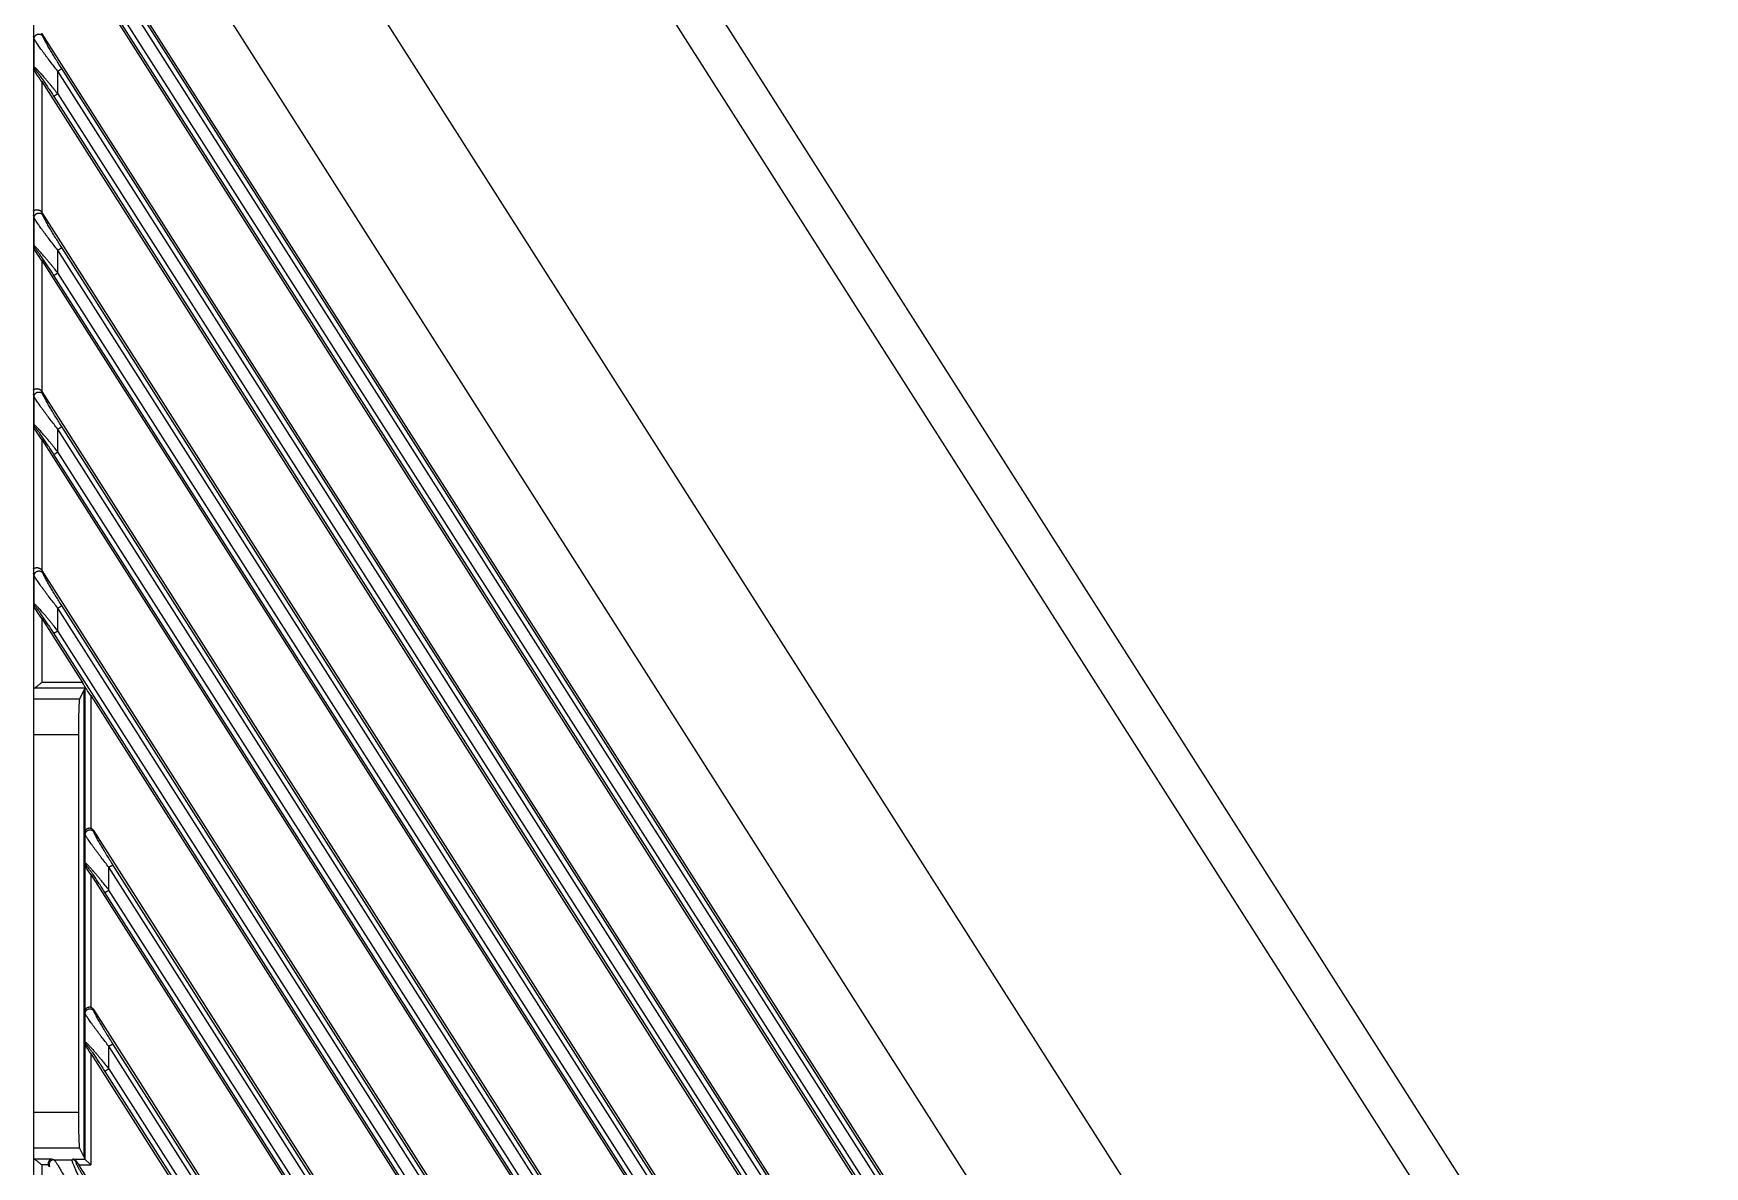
# Model space of a CAD drawing. Header units: millimetres. Extents: x 562 to 17351, y 2396 to 6995.
# Drawn here: x 2466.5 to 2607.3, y 3695.2 to 3790.7 of the extents above; entities that cross this region are included whole.
import ezdxf

# ---------------------------------------------------------------- set-up
doc = ezdxf.new("R2010")
doc.units = ezdxf.units.MM

msp = doc.modelspace()

# ---------------------------------------------------------------- linework, layer by layer
at = {"color": 7, "linetype": 'Continuous'}
for p, q in [((2466.52, 3845.454), (2466.52, 3508.454)), ((2509.806, 3815.04), (2588.156, 3692.057)), ((2468.914, 3814.088), (2660.863, 3512.788)), ((2633.287, 3614.701), (2507.583, 3812.016)), ((2485.091, 3809.168), (2673.232, 3513.846)), ((2653.811, 3512.914), (2467.254, 3805.75)), ((2652.225, 3514.315), (2468.571, 3802.594)), ((2652.561, 3514.529), (2468.907, 3802.808)), ((2467.22, 3801.709), (2651.283, 3512.788)), ((2468.235, 3800.463), (2650.668, 3514.101)), ((2468.571, 3800.677), (2651.004, 3514.315)), ((2466.579, 3790.258), (2466.52, 3790.46)), ((2466.579, 3787.866), (2466.579, 3790.258)), ((2467.313, 3790.472), (2467.254, 3790.674)), ((2644.207, 3512.914), (2467.254, 3790.674)), ((2466.52, 3787.849), (2466.579, 3787.866)), ((2466.532, 3787.62), (2466.641, 3787.652)), ((2468.571, 3787.518), (2468.907, 3787.732)), ((2468.571, 3785.602), (2468.571, 3787.518)), ((2642.621, 3514.315), (2468.571, 3787.518)), ((2642.957, 3514.529), (2468.907, 3787.732)), ((2467.22, 3786.634), (2467.22, 3775.646)), ((2467.22, 3786.634), (2641.679, 3512.788)), ((2468.571, 3785.602), (2468.235, 3785.388)), ((2468.571, 3785.602), (2641.4, 3514.315)), ((2468.235, 3785.388), (2641.064, 3514.101)), ((2466.579, 3775.182), (2466.52, 3775.385)), ((2466.579, 3772.791), (2466.579, 3775.182)), ((2467.313, 3775.397), (2467.254, 3775.599)), ((2637.317, 3508.654), (2467.254, 3775.599)), ((2466.579, 3772.791), (2466.52, 3772.774)), ((2466.532, 3772.545), (2466.641, 3772.577)), ((2467.22, 3771.559), (2467.22, 3760.571)), ((2467.22, 3771.559), (2634.708, 3508.654)), ((2468.571, 3772.443), (2468.907, 3772.657)), ((2468.571, 3770.527), (2468.571, 3772.443)), ((2635.762, 3510.005), (2468.571, 3772.443)), ((2636.098, 3510.219), (2468.907, 3772.657)), ((2468.235, 3770.313), (2468.571, 3770.527)), ((2634.205, 3509.791), (2468.235, 3770.313)), ((2634.541, 3510.005), (2468.571, 3770.527)), ((2466.579, 3760.107), (2466.52, 3760.31)), ((2467.313, 3760.321), (2467.254, 3760.524)), ((2627.713, 3508.654), (2467.254, 3760.524)), ((2466.579, 3757.715), (2466.579, 3760.107)), ((2466.579, 3757.715), (2466.52, 3757.698)), ((2466.532, 3757.47), (2466.641, 3757.501)), ((2468.571, 3757.367), (2468.907, 3757.581)), ((2468.571, 3755.451), (2468.571, 3757.367)), ((2626.158, 3510.005), (2468.571, 3757.367)), ((2626.494, 3510.219), (2468.907, 3757.581)), ((2467.22, 3756.483), (2467.22, 3745.495)), ((2467.22, 3756.483), (2625.104, 3508.654)), ((2468.235, 3755.237), (2468.571, 3755.451)), ((2624.601, 3509.791), (2468.235, 3755.237)), ((2624.937, 3510.005), (2468.571, 3755.451)), ((2466.579, 3745.032), (2466.52, 3745.234)), ((2466.579, 3742.64), (2466.579, 3745.032)), ((2467.313, 3745.246), (2467.254, 3745.448)), ((2618.109, 3508.654), (2467.254, 3745.448)), ((2466.579, 3742.64), (2466.52, 3742.623)), ((2466.532, 3742.394), (2466.641, 3742.426)), ((2468.571, 3742.292), (2468.907, 3742.506)), ((2468.571, 3740.376), (2468.571, 3742.292)), ((2616.554, 3510.005), (2468.571, 3742.292)), ((2616.89, 3510.219), (2468.907, 3742.506)), ((2467.22, 3741.408), (2467.22, 3736.029)), ((2467.22, 3741.408), (2470.646, 3736.029)), ((2468.235, 3740.162), (2468.571, 3740.376)), ((2614.997, 3509.791), (2468.235, 3740.162)), ((2615.333, 3510.005), (2468.571, 3740.376)), ((2470.854, 3735.53), (2466.557, 3735.53)), ((2470.646, 3736.029), (2467.22, 3736.029)), ((2470.854, 3735.529), (2470.391, 3734.603)), ((2470.767, 3735.355), (2470.767, 3696.052)), ((2470.904, 3735.579), (2470.854, 3735.53)), ((2470.854, 3735.529), (2470.854, 3723.428)), ((2471.354, 3734.918), (2471.354, 3723.725)), ((2471.354, 3734.918), (2615.5, 3508.654)), ((2470.391, 3734.603), (2466.52, 3734.603)), ((2470.317, 3731.607), (2466.52, 3731.607)), ((2470.317, 3731.607), (2470.317, 3699.801)), ((2471.617, 3723.43), (2471.602, 3723.548)), ((2608.505, 3508.654), (2471.602, 3723.548)), ((2470.881, 3723.216), (2470.854, 3723.428)), ((2470.881, 3720.793), (2470.881, 3723.216)), ((2470.854, 3720.666), (2470.881, 3720.793)), ((2470.854, 3720.666), (2470.854, 3708.353)), ((2470.945, 3720.579), (2470.923, 3720.479)), ((2471.354, 3719.843), (2471.354, 3708.649)), ((2471.354, 3719.843), (2603.262, 3512.788)), ((2472.88, 3720.452), (2473.217, 3720.666)), ((2472.88, 3718.536), (2472.88, 3720.452)), ((2606.95, 3510.005), (2472.88, 3720.452)), ((2607.286, 3510.219), (2473.217, 3720.666)), ((2472.544, 3718.322), (2472.88, 3718.536)), ((2605.393, 3509.791), (2472.544, 3718.322)), ((2605.729, 3510.005), (2472.88, 3718.536)), ((2470.881, 3708.141), (2470.854, 3708.353)), ((2470.881, 3705.717), (2470.881, 3708.141)), ((2471.617, 3708.355), (2471.602, 3708.473)), ((2596.186, 3512.914), (2471.602, 3708.473)), ((2470.854, 3705.591), (2470.881, 3705.717)), ((2470.854, 3705.591), (2470.854, 3695.879)), ((2470.945, 3705.503), (2470.923, 3705.403)), ((2472.88, 3705.377), (2473.217, 3705.591)), ((2472.88, 3703.461), (2472.88, 3705.377)), ((2594.6, 3514.315), (2472.88, 3705.377)), ((2594.936, 3514.529), (2473.217, 3705.591)), ((2471.354, 3704.768), (2471.354, 3695.379)), ((2471.354, 3704.768), (2593.658, 3512.788)), ((2472.88, 3703.461), (2472.544, 3703.246)), ((2472.544, 3703.246), (2593.044, 3514.101)), ((2472.88, 3703.461), (2593.38, 3514.315)), ((2470.317, 3699.801), (2466.52, 3699.801)), ((2470.391, 3696.805), (2466.52, 3696.805)), ((2470.391, 3696.805), (2470.854, 3695.879)), ((2468.092, 3695.878), (2466.557, 3695.878)), ((2467.22, 3695.379), (2467.22, 3685.194)), ((2467.764, 3695.379), (2467.22, 3695.379)), ((2468.092, 3695.878), (2468.24, 3695.822)), ((2468.24, 3695.822), (2469.775, 3695.822)), ((2469.775, 3695.822), (2469.851, 3695.878)), ((2469.851, 3695.878), (2470.854, 3695.878)), ((2470.162, 3695.674), (2470.111, 3695.636)), ((2586.582, 3512.914), (2470.34, 3695.379)), ((2470.34, 3695.379), (2471.354, 3695.379)), ((2470.854, 3695.878), (2471.354, 3695.379))]:
    msp.add_line(p, q, dxfattribs=at)
for centre, radius, start, end in [((2466.98, 3787.867), 0.402, 180.12821, 212.37179), ((2466.98, 3772.792), 0.402, 180.1282, 212.3718), ((2466.98, 3757.716), 0.402, 180.1282, 212.3718), ((2466.98, 3742.641), 0.402, 180.1282, 212.3718), ((2471.277, 3720.794), 0.396, 180.20796, 212.97411), ((2471.277, 3705.719), 0.396, 180.20797, 212.9741), ((2469.773, 3695.421), 0.401, 32.50107, 89.7384)]:
    msp.add_arc(centre, radius, start, end, dxfattribs=at)
for centre, major_axis, ratio, start_param, end_param in [((2466.921, 3790.45), (-0.117, 0.402), 0.9544391, -1.2744046, -1.1344426), ((2467.22, 3786.52), (-0.698, 1.104), 0.0467525, -1.496981, -0.1180012), ((2466.921, 3775.374), (-0.117, 0.402), 0.9544391, -1.2744046, -1.1344426), ((2467.22, 3771.445), (-0.698, 1.104), 0.0467525, -1.496981, -0.1180012), ((2466.921, 3760.299), (-0.117, 0.402), 0.9544391, -1.2744046, -1.1344426), ((2467.22, 3756.369), (-0.698, 1.104), 0.0467525, -1.496981, -0.1180012), ((2466.921, 3745.224), (-0.117, 0.402), 0.9544391, -1.2744046, -1.1344426), ((2467.22, 3741.294), (-0.698, 1.104), 0.0467525, -1.496981, -0.1180012), ((2467.22, 3735.518), (0.7, 0), 0.0524078, 2.8125923, 3.1415927), ((2470.594, 3736.029), (-0.321, 0.499), 0.0736236, -2.7378099, -1.6180256), ((2471.354, 3735.528), (0.5, 0), 0.0524078, 3.0892328, 3.1154127), ((2471.354, 3734.837), (-0.499, 0.789), 0.0467525, -1.496981, -0.3771967), ((2470.395, 3731.607), (0, 3), 0.0261859, 0.0523599, 1.5707963), ((2471.267, 3723.327), (-0.052, 0.405), 0.97951, -1.1232449, -0.3493725), ((2471.354, 3719.762), (-0.499, 0.789), 0.0467525, -1.496981, -0.4603206), ((2471.267, 3708.251), (-0.052, 0.405), 0.97951, -1.1232449, -0.3493725), ((2471.354, 3704.686), (-0.499, 0.789), 0.0467525, -1.496981, -0.4603206), ((2470.395, 3699.801), (0, 3), 0.0261859, -4.712389, -3.1939525), ((2467.22, 3695.89), (0.7, 0), 0.0524078, 3.1415927, 3.470593), ((2468.16, 3695.453), (0.378, -0.144), 0.9893966, -2.5873121, -2.2144031), ((2470.391, 3695.379), (-0.321, 0.499), 0.0736236, 0.8927421, 1.5235671), ((2471.354, 3695.88), (0.5, 0), 0.0524078, -3.1154127, -3.0892328)]:
    msp.add_ellipse(centre, major_axis=major_axis, ratio=ratio, start_param=start_param, end_param=end_param, dxfattribs=at)
for points, knots in [([(2466.579, 3790.258), (2466.579, 3790.278), (2466.584, 3790.319), (2466.6, 3790.379), (2466.626, 3790.435), (2466.661, 3790.487), (2466.705, 3790.533), (2466.754, 3790.572), (2466.81, 3790.603), (2466.87, 3790.626), (2466.932, 3790.639), (2466.996, 3790.643), (2467.059, 3790.636), (2467.12, 3790.621), (2467.177, 3790.596), (2467.23, 3790.562), (2467.276, 3790.521), (2467.302, 3790.489), (2467.313, 3790.472)], [0, 0, 0, 0, 0.0611135, 0.1226137, 0.1845343, 0.2469212, 0.3097433, 0.3729363, 0.4363978, 0.5, 0.5636022, 0.6270637, 0.6902567, 0.7530788, 0.8154657, 0.8773863, 0.9388865, 1, 1, 1, 1]), ([(2468.571, 3787.518), (2468.465, 3787.652), (2468.254, 3787.918), (2467.944, 3788.317), (2467.692, 3788.648), (2467.497, 3788.908), (2467.356, 3789.097), (2467.22, 3789.282), (2467.091, 3789.461), (2466.971, 3789.631), (2466.86, 3789.791), (2466.776, 3789.917), (2466.716, 3790.01), (2466.678, 3790.072), (2466.644, 3790.128), (2466.616, 3790.178), (2466.597, 3790.215), (2466.585, 3790.241), (2466.581, 3790.252), (2466.579, 3790.258)], [0, 0, 0, 0, 0.1510371, 0.300586, 0.4470164, 0.5184388, 0.588237, 0.6559924, 0.7211778, 0.7831006, 0.8408478, 0.893205, 0.9168788, 0.9385734, 0.9580179, 0.9749282, 0.9890128, 0.9949094, 1, 1, 1, 1]), ([(2468.907, 3787.732), (2468.825, 3787.862), (2468.661, 3788.12), (2468.42, 3788.507), (2468.224, 3788.828), (2468.071, 3789.082), (2467.96, 3789.269), (2467.852, 3789.453), (2467.748, 3789.632), (2467.65, 3789.805), (2467.558, 3789.97), (2467.487, 3790.101), (2467.436, 3790.199), (2467.402, 3790.267), (2467.372, 3790.328), (2467.347, 3790.383), (2467.33, 3790.424), (2467.319, 3790.453), (2467.315, 3790.466), (2467.313, 3790.472)], [0, 0, 0, 0, 0.1450714, 0.2891493, 0.4311314, 0.5009079, 0.569567, 0.6368032, 0.7022111, 0.7652303, 0.8250742, 0.8805964, 0.9062333, 0.9300936, 0.9518322, 0.9710444, 0.9872639, 0.9940987, 1, 1, 1, 1]), ([(2466.52, 3787.619), (2466.52, 3787.62), (2466.52, 3787.621), (2466.52, 3787.623), (2466.521, 3787.624), (2466.523, 3787.625), (2466.525, 3787.625), (2466.527, 3787.624), (2466.53, 3787.622), (2466.531, 3787.621), (2466.532, 3787.62)], [0, 0, 0, 0, 0.134296, 0.2398382, 0.325336, 0.4080876, 0.5082504, 0.6377943, 0.8012696, 1, 1, 1, 1]), ([(2466.579, 3787.866), (2466.581, 3787.867), (2466.585, 3787.866), (2466.593, 3787.864), (2466.603, 3787.859), (2466.615, 3787.852), (2466.628, 3787.843), (2466.649, 3787.828), (2466.679, 3787.803), (2466.718, 3787.767), (2466.763, 3787.724), (2466.812, 3787.675), (2466.865, 3787.62), (2466.922, 3787.56), (2467.003, 3787.473), (2467.11, 3787.354), (2467.243, 3787.204), (2467.382, 3787.044), (2467.525, 3786.877), (2467.671, 3786.704), (2467.82, 3786.527), (2467.969, 3786.346), (2468.119, 3786.163), (2468.321, 3785.915), (2468.471, 3785.728), (2468.571, 3785.602)], [0, 0, 0, 0, 0.0020355, 0.0047651, 0.008306, 0.0127011, 0.0179562, 0.0240633, 0.0387455, 0.0565196, 0.0771057, 0.1002084, 0.1255385, 0.1528246, 0.1818224, 0.2441016, 0.3109327, 0.381227, 0.4541671, 0.5291242, 0.6056186, 0.6832713, 0.7617698, 0.840872, 1, 1, 1, 1]), ([(2466.641, 3787.652), (2466.643, 3787.653), (2466.646, 3787.652), (2466.65, 3787.651), (2466.656, 3787.648), (2466.664, 3787.643), (2466.674, 3787.635), (2466.686, 3787.624), (2466.7, 3787.611), (2466.715, 3787.595), (2466.738, 3787.57), (2466.769, 3787.534), (2466.808, 3787.485), (2466.851, 3787.43), (2466.897, 3787.37), (2466.945, 3787.306), (2467.013, 3787.214), (2467.101, 3787.092), (2467.208, 3786.939), (2467.319, 3786.779), (2467.431, 3786.614), (2467.545, 3786.445), (2467.66, 3786.273), (2467.775, 3786.099), (2467.89, 3785.923), (2468.044, 3785.686), (2468.159, 3785.507), (2468.235, 3785.388)], [0, 0, 0, 0, 0.0019877, 0.0032768, 0.0048006, 0.0086051, 0.0134509, 0.0193278, 0.0262057, 0.0340361, 0.0427635, 0.0626752, 0.0854649, 0.1106912, 0.1379553, 0.1669325, 0.197336, 0.2615681, 0.3292677, 0.399486, 0.4715685, 0.5450421, 0.6195522, 0.6948366, 0.7706795, 0.8469202, 1, 1, 1, 1]), ([(2467.22, 3775.646), (2467.204, 3775.664), (2467.17, 3775.699), (2467.112, 3775.741), (2467.049, 3775.774), (2466.984, 3775.798), (2466.918, 3775.813), (2466.855, 3775.821), (2466.796, 3775.822), (2466.741, 3775.817), (2466.698, 3775.811), (2466.667, 3775.804), (2466.64, 3775.797), (2466.615, 3775.789), (2466.592, 3775.782), (2466.577, 3775.778), (2466.564, 3775.775), (2466.552, 3775.773), (2466.542, 3775.773), (2466.533, 3775.776), (2466.526, 3775.782), (2466.522, 3775.791), (2466.52, 3775.802), (2466.52, 3775.81), (2466.52, 3775.815)], [0, 0, 0, 0, 0.0920916, 0.1838301, 0.274482, 0.3630411, 0.448376, 0.5294573, 0.6054591, 0.6757655, 0.7399133, 0.7695389, 0.7974393, 0.8476763, 0.8697735, 0.8896408, 0.9071069, 0.9220743, 0.9346474, 0.9454886, 0.9560565, 0.9680868, 0.9826751, 1, 1, 1, 1]), ([(2466.579, 3775.182), (2466.579, 3775.203), (2466.584, 3775.244), (2466.6, 3775.303), (2466.626, 3775.36), (2466.661, 3775.412), (2466.705, 3775.458), (2466.754, 3775.497), (2466.81, 3775.528), (2466.87, 3775.551), (2466.932, 3775.564), (2466.996, 3775.567), (2467.059, 3775.561), (2467.12, 3775.545), (2467.177, 3775.52), (2467.23, 3775.487), (2467.276, 3775.446), (2467.302, 3775.413), (2467.313, 3775.397)], [0, 0, 0, 0, 0.0611135, 0.1226137, 0.1845343, 0.2469212, 0.3097433, 0.3729363, 0.4363978, 0.5, 0.5636022, 0.6270637, 0.6902567, 0.7530788, 0.8154657, 0.8773863, 0.9388865, 1, 1, 1, 1]), ([(2468.571, 3772.443), (2468.465, 3772.576), (2468.254, 3772.843), (2467.944, 3773.242), (2467.692, 3773.572), (2467.497, 3773.832), (2467.356, 3774.022), (2467.22, 3774.207), (2467.091, 3774.385), (2466.971, 3774.556), (2466.86, 3774.716), (2466.776, 3774.841), (2466.716, 3774.934), (2466.678, 3774.997), (2466.644, 3775.053), (2466.616, 3775.103), (2466.597, 3775.14), (2466.585, 3775.166), (2466.581, 3775.177), (2466.579, 3775.182)], [0, 0, 0, 0, 0.1510371, 0.300586, 0.4470164, 0.5184388, 0.588237, 0.6559924, 0.7211778, 0.7831006, 0.8408478, 0.893205, 0.9168788, 0.9385734, 0.9580179, 0.9749282, 0.9890128, 0.9949094, 1, 1, 1, 1]), ([(2468.907, 3772.657), (2468.825, 3772.786), (2468.661, 3773.045), (2468.42, 3773.432), (2468.224, 3773.753), (2468.071, 3774.007), (2467.96, 3774.194), (2467.852, 3774.377), (2467.748, 3774.556), (2467.65, 3774.729), (2467.558, 3774.894), (2467.487, 3775.025), (2467.436, 3775.124), (2467.402, 3775.191), (2467.372, 3775.253), (2467.347, 3775.308), (2467.33, 3775.349), (2467.319, 3775.378), (2467.315, 3775.391), (2467.313, 3775.397)], [0, 0, 0, 0, 0.1450714, 0.2891493, 0.4311314, 0.5009079, 0.569567, 0.6368032, 0.7022111, 0.7652303, 0.8250742, 0.8805964, 0.9062333, 0.9300936, 0.9518322, 0.9710444, 0.9872639, 0.9940987, 1, 1, 1, 1]), ([(2466.52, 3772.543), (2466.52, 3772.544), (2466.52, 3772.546), (2466.52, 3772.548), (2466.521, 3772.549), (2466.523, 3772.55), (2466.525, 3772.549), (2466.527, 3772.548), (2466.53, 3772.547), (2466.531, 3772.546), (2466.532, 3772.545)], [0, 0, 0, 0, 0.134296, 0.2398382, 0.325336, 0.4080876, 0.5082504, 0.6377943, 0.8012696, 1, 1, 1, 1]), ([(2468.571, 3770.527), (2468.471, 3770.652), (2468.321, 3770.839), (2468.119, 3771.087), (2467.969, 3771.271), (2467.82, 3771.451), (2467.671, 3771.629), (2467.525, 3771.802), (2467.382, 3771.969), (2467.243, 3772.128), (2467.11, 3772.279), (2467.003, 3772.397), (2466.922, 3772.485), (2466.865, 3772.544), (2466.812, 3772.599), (2466.763, 3772.648), (2466.718, 3772.691), (2466.679, 3772.727), (2466.649, 3772.752), (2466.628, 3772.768), (2466.615, 3772.777), (2466.603, 3772.784), (2466.593, 3772.789), (2466.585, 3772.791), (2466.581, 3772.791), (2466.579, 3772.791)], [0, 0, 0, 0, 0.1591247, 0.238223, 0.3167265, 0.3943805, 0.4708778, 0.5458341, 0.6187704, 0.689065, 0.7558959, 0.8181733, 0.8471692, 0.8744561, 0.8997855, 0.9228886, 0.9434749, 0.9612498, 0.9759333, 0.982041, 0.987297, 0.9916929, 0.9952343, 0.9979642, 1, 1, 1, 1]), ([(2468.235, 3770.313), (2468.159, 3770.432), (2468.044, 3770.611), (2467.89, 3770.848), (2467.775, 3771.024), (2467.66, 3771.198), (2467.545, 3771.37), (2467.431, 3771.539), (2467.319, 3771.704), (2467.208, 3771.864), (2467.101, 3772.017), (2467.013, 3772.139), (2466.945, 3772.231), (2466.897, 3772.295), (2466.851, 3772.355), (2466.808, 3772.41), (2466.769, 3772.458), (2466.738, 3772.495), (2466.715, 3772.519), (2466.7, 3772.535), (2466.686, 3772.549), (2466.674, 3772.559), (2466.664, 3772.568), (2466.656, 3772.573), (2466.65, 3772.576), (2466.646, 3772.577), (2466.643, 3772.577), (2466.641, 3772.577)], [0, 0, 0, 0, 0.1530794, 0.2293176, 0.3051642, 0.3804507, 0.4549647, 0.5284358, 0.6005186, 0.6707379, 0.7384339, 0.802663, 0.8330677, 0.862042, 0.8893066, 0.9145314, 0.9373208, 0.9572322, 0.96596, 0.9737909, 0.9806693, 0.986547, 0.9913937, 0.9951987, 0.9967228, 0.9980121, 1, 1, 1, 1]), ([(2467.22, 3760.571), (2467.204, 3760.589), (2467.17, 3760.623), (2467.112, 3760.666), (2467.049, 3760.699), (2466.984, 3760.723), (2466.918, 3760.738), (2466.855, 3760.746), (2466.796, 3760.746), (2466.741, 3760.742), (2466.698, 3760.735), (2466.667, 3760.728), (2466.64, 3760.721), (2466.615, 3760.714), (2466.592, 3760.707), (2466.577, 3760.703), (2466.564, 3760.699), (2466.552, 3760.697), (2466.542, 3760.698), (2466.533, 3760.7), (2466.526, 3760.706), (2466.522, 3760.715), (2466.52, 3760.727), (2466.52, 3760.735), (2466.52, 3760.74)], [0, 0, 0, 0, 0.0920916, 0.1838301, 0.274482, 0.3630411, 0.448376, 0.5294573, 0.6054591, 0.6757655, 0.7399133, 0.7695389, 0.7974393, 0.8476763, 0.8697735, 0.8896408, 0.9071069, 0.9220743, 0.9346474, 0.9454886, 0.9560565, 0.9680868, 0.9826751, 1, 1, 1, 1]), ([(2466.579, 3760.107), (2466.579, 3760.127), (2466.584, 3760.168), (2466.6, 3760.228), (2466.626, 3760.284), (2466.661, 3760.336), (2466.705, 3760.382), (2466.754, 3760.422), (2466.81, 3760.453), (2466.87, 3760.475), (2466.932, 3760.488), (2466.996, 3760.492), (2467.059, 3760.486), (2467.12, 3760.47), (2467.177, 3760.445), (2467.23, 3760.411), (2467.276, 3760.37), (2467.302, 3760.338), (2467.313, 3760.321)], [0, 0, 0, 0, 0.0611135, 0.1226137, 0.1845343, 0.2469212, 0.3097433, 0.3729363, 0.4363978, 0.5, 0.5636022, 0.6270637, 0.6902567, 0.7530788, 0.8154657, 0.8773863, 0.9388865, 1, 1, 1, 1]), ([(2468.907, 3757.581), (2468.825, 3757.711), (2468.661, 3757.969), (2468.42, 3758.356), (2468.224, 3758.678), (2468.071, 3758.932), (2467.96, 3759.118), (2467.852, 3759.302), (2467.748, 3759.481), (2467.65, 3759.654), (2467.558, 3759.819), (2467.487, 3759.95), (2467.436, 3760.048), (2467.402, 3760.116), (2467.372, 3760.177), (2467.347, 3760.232), (2467.33, 3760.274), (2467.319, 3760.302), (2467.315, 3760.315), (2467.313, 3760.321)], [0, 0, 0, 0, 0.1450714, 0.2891493, 0.4311314, 0.5009079, 0.569567, 0.6368032, 0.7022111, 0.7652303, 0.8250742, 0.8805964, 0.9062333, 0.9300936, 0.9518322, 0.9710444, 0.9872639, 0.9940987, 1, 1, 1, 1]), ([(2468.571, 3757.367), (2468.465, 3757.501), (2468.254, 3757.768), (2467.944, 3758.167), (2467.692, 3758.497), (2467.497, 3758.757), (2467.356, 3758.946), (2467.22, 3759.131), (2467.091, 3759.31), (2466.971, 3759.48), (2466.86, 3759.64), (2466.776, 3759.766), (2466.716, 3759.859), (2466.678, 3759.921), (2466.644, 3759.978), (2466.616, 3760.027), (2466.597, 3760.064), (2466.585, 3760.09), (2466.581, 3760.102), (2466.579, 3760.107)], [0, 0, 0, 0, 0.1510371, 0.300586, 0.4470164, 0.5184388, 0.588237, 0.6559924, 0.7211778, 0.7831006, 0.8408478, 0.893205, 0.9168788, 0.9385734, 0.9580179, 0.9749282, 0.9890128, 0.9949094, 1, 1, 1, 1]), ([(2466.52, 3757.468), (2466.52, 3757.469), (2466.52, 3757.47), (2466.52, 3757.472), (2466.521, 3757.474), (2466.523, 3757.474), (2466.525, 3757.474), (2466.527, 3757.473), (2466.53, 3757.472), (2466.531, 3757.47), (2466.532, 3757.47)], [0, 0, 0, 0, 0.134296, 0.2398382, 0.325336, 0.4080876, 0.5082504, 0.6377943, 0.8012696, 1, 1, 1, 1]), ([(2468.571, 3755.451), (2468.471, 3755.577), (2468.321, 3755.764), (2468.119, 3756.012), (2467.969, 3756.195), (2467.82, 3756.376), (2467.671, 3756.553), (2467.525, 3756.726), (2467.382, 3756.893), (2467.243, 3757.053), (2467.11, 3757.204), (2467.003, 3757.322), (2466.922, 3757.409), (2466.865, 3757.469), (2466.812, 3757.524), (2466.763, 3757.573), (2466.718, 3757.616), (2466.679, 3757.652), (2466.649, 3757.677), (2466.628, 3757.693), (2466.615, 3757.702), (2466.603, 3757.709), (2466.593, 3757.713), (2466.585, 3757.716), (2466.581, 3757.716), (2466.579, 3757.715)], [0, 0, 0, 0, 0.1591247, 0.238223, 0.3167265, 0.3943805, 0.4708778, 0.5458341, 0.6187704, 0.689065, 0.7558959, 0.8181733, 0.8471692, 0.8744561, 0.8997855, 0.9228886, 0.9434749, 0.9612498, 0.9759333, 0.982041, 0.987297, 0.9916929, 0.9952343, 0.9979642, 1, 1, 1, 1]), ([(2468.235, 3755.237), (2468.159, 3755.357), (2468.044, 3755.535), (2467.89, 3755.772), (2467.775, 3755.948), (2467.66, 3756.123), (2467.545, 3756.294), (2467.431, 3756.463), (2467.319, 3756.628), (2467.208, 3756.788), (2467.101, 3756.941), (2467.013, 3757.063), (2466.945, 3757.155), (2466.897, 3757.22), (2466.851, 3757.279), (2466.808, 3757.334), (2466.769, 3757.383), (2466.738, 3757.419), (2466.715, 3757.444), (2466.7, 3757.46), (2466.686, 3757.473), (2466.674, 3757.484), (2466.664, 3757.492), (2466.656, 3757.498), (2466.65, 3757.5), (2466.646, 3757.502), (2466.643, 3757.502), (2466.641, 3757.501)], [0, 0, 0, 0, 0.1530794, 0.2293176, 0.3051642, 0.3804507, 0.4549647, 0.5284358, 0.6005186, 0.6707379, 0.7384339, 0.802663, 0.8330677, 0.862042, 0.8893066, 0.9145314, 0.9373208, 0.9572322, 0.96596, 0.9737909, 0.9806693, 0.986547, 0.9913937, 0.9951987, 0.9967228, 0.9980121, 1, 1, 1, 1]), ([(2467.22, 3745.495), (2467.204, 3745.514), (2467.17, 3745.548), (2467.112, 3745.59), (2467.049, 3745.624), (2466.984, 3745.647), (2466.918, 3745.663), (2466.855, 3745.67), (2466.796, 3745.671), (2466.741, 3745.667), (2466.698, 3745.66), (2466.667, 3745.653), (2466.64, 3745.646), (2466.615, 3745.639), (2466.592, 3745.632), (2466.577, 3745.627), (2466.564, 3745.624), (2466.552, 3745.622), (2466.542, 3745.622), (2466.533, 3745.625), (2466.526, 3745.631), (2466.522, 3745.64), (2466.52, 3745.651), (2466.52, 3745.66), (2466.52, 3745.664)], [0, 0, 0, 0, 0.0920916, 0.1838301, 0.274482, 0.3630411, 0.448376, 0.5294573, 0.6054591, 0.6757655, 0.7399133, 0.7695389, 0.7974393, 0.8476763, 0.8697735, 0.8896408, 0.9071069, 0.9220743, 0.9346474, 0.9454886, 0.9560565, 0.9680868, 0.9826751, 1, 1, 1, 1]), ([(2466.579, 3745.032), (2466.579, 3745.052), (2466.584, 3745.093), (2466.6, 3745.152), (2466.626, 3745.209), (2466.661, 3745.261), (2466.705, 3745.307), (2466.754, 3745.346), (2466.81, 3745.377), (2466.87, 3745.4), (2466.932, 3745.413), (2466.996, 3745.416), (2467.059, 3745.41), (2467.12, 3745.395), (2467.177, 3745.37), (2467.23, 3745.336), (2467.276, 3745.295), (2467.302, 3745.263), (2467.313, 3745.246)], [0, 0, 0, 0, 0.0611135, 0.1226137, 0.1845343, 0.2469212, 0.3097433, 0.3729363, 0.4363978, 0.5, 0.5636022, 0.6270637, 0.6902567, 0.7530788, 0.8154657, 0.8773863, 0.9388865, 1, 1, 1, 1]), ([(2468.571, 3742.292), (2468.465, 3742.426), (2468.254, 3742.692), (2467.944, 3743.091), (2467.692, 3743.421), (2467.497, 3743.681), (2467.356, 3743.871), (2467.22, 3744.056), (2467.091, 3744.234), (2466.971, 3744.405), (2466.86, 3744.565), (2466.776, 3744.691), (2466.716, 3744.784), (2466.678, 3744.846), (2466.644, 3744.902), (2466.616, 3744.952), (2466.597, 3744.989), (2466.585, 3745.015), (2466.581, 3745.026), (2466.579, 3745.032)], [0, 0, 0, 0, 0.1510371, 0.300586, 0.4470164, 0.5184388, 0.588237, 0.6559924, 0.7211778, 0.7831006, 0.8408478, 0.893205, 0.9168788, 0.9385734, 0.9580179, 0.9749282, 0.9890128, 0.9949094, 1, 1, 1, 1]), ([(2468.907, 3742.506), (2468.825, 3742.635), (2468.661, 3742.894), (2468.42, 3743.281), (2468.224, 3743.602), (2468.071, 3743.856), (2467.96, 3744.043), (2467.852, 3744.226), (2467.748, 3744.405), (2467.65, 3744.579), (2467.558, 3744.743), (2467.487, 3744.875), (2467.436, 3744.973), (2467.402, 3745.04), (2467.372, 3745.102), (2467.347, 3745.157), (2467.33, 3745.198), (2467.319, 3745.227), (2467.315, 3745.24), (2467.313, 3745.246)], [0, 0, 0, 0, 0.1450714, 0.2891493, 0.4311314, 0.5009079, 0.569567, 0.6368032, 0.7022111, 0.7652303, 0.8250742, 0.8805964, 0.9062333, 0.9300936, 0.9518322, 0.9710444, 0.9872639, 0.9940987, 1, 1, 1, 1]), ([(2466.52, 3742.393), (2466.52, 3742.394), (2466.52, 3742.395), (2466.52, 3742.397), (2466.521, 3742.398), (2466.523, 3742.399), (2466.525, 3742.399), (2466.527, 3742.398), (2466.53, 3742.396), (2466.531, 3742.395), (2466.532, 3742.394)], [0, 0, 0, 0, 0.134291, 0.2398255, 0.325324, 0.4080797, 0.5082369, 0.6377816, 0.8012639, 1, 1, 1, 1]), ([(2468.571, 3740.376), (2468.471, 3740.501), (2468.321, 3740.689), (2468.119, 3740.937), (2467.969, 3741.12), (2467.82, 3741.301), (2467.671, 3741.478), (2467.525, 3741.651), (2467.382, 3741.818), (2467.243, 3741.978), (2467.11, 3742.128), (2467.003, 3742.246), (2466.922, 3742.334), (2466.865, 3742.394), (2466.812, 3742.448), (2466.763, 3742.498), (2466.718, 3742.541), (2466.679, 3742.576), (2466.649, 3742.602), (2466.628, 3742.617), (2466.615, 3742.626), (2466.603, 3742.633), (2466.593, 3742.638), (2466.585, 3742.64), (2466.581, 3742.64), (2466.579, 3742.64)], [0, 0, 0, 0, 0.1591247, 0.238223, 0.3167265, 0.3943805, 0.4708778, 0.5458341, 0.6187704, 0.689065, 0.7558959, 0.8181733, 0.8471692, 0.8744561, 0.8997855, 0.9228886, 0.9434749, 0.9612498, 0.9759333, 0.982041, 0.987297, 0.9916929, 0.9952343, 0.9979642, 1, 1, 1, 1]), ([(2468.235, 3740.162), (2468.159, 3740.281), (2468.044, 3740.46), (2467.89, 3740.697), (2467.775, 3740.873), (2467.66, 3741.047), (2467.545, 3741.219), (2467.431, 3741.388), (2467.319, 3741.553), (2467.208, 3741.713), (2467.101, 3741.866), (2467.013, 3741.988), (2466.945, 3742.08), (2466.897, 3742.144), (2466.851, 3742.204), (2466.808, 3742.259), (2466.769, 3742.308), (2466.738, 3742.344), (2466.715, 3742.369), (2466.7, 3742.384), (2466.686, 3742.398), (2466.674, 3742.409), (2466.664, 3742.417), (2466.656, 3742.422), (2466.65, 3742.425), (2466.646, 3742.426), (2466.643, 3742.426), (2466.641, 3742.426)], [0, 0, 0, 0, 0.1530794, 0.2293176, 0.3051642, 0.3804507, 0.4549647, 0.5284358, 0.6005186, 0.6707379, 0.7384339, 0.802663, 0.8330677, 0.862042, 0.8893066, 0.9145314, 0.9373208, 0.9572322, 0.96596, 0.9737909, 0.9806693, 0.986547, 0.9913937, 0.9951987, 0.9967228, 0.9980121, 1, 1, 1, 1]), ([(2466.557, 3735.53), (2466.561, 3735.53), (2466.569, 3735.532), (2466.581, 3735.536), (2466.594, 3735.542), (2466.614, 3735.552), (2466.642, 3735.568), (2466.677, 3735.591), (2466.715, 3735.618), (2466.77, 3735.659), (2466.843, 3735.716), (2466.933, 3735.789), (2467.027, 3735.867), (2467.123, 3735.947), (2467.187, 3736.002), (2467.22, 3736.029)], [0, 0, 0, 0, 0.0134627, 0.0289579, 0.0464714, 0.0659319, 0.1102482, 0.1609222, 0.2169327, 0.2773605, 0.4084286, 0.5492483, 0.6963745, 0.84732, 1, 1, 1, 1]), ([(2471.354, 3723.725), (2471.319, 3723.733), (2471.25, 3723.741), (2471.15, 3723.731), (2471.061, 3723.702), (2470.987, 3723.66), (2470.929, 3723.609), (2470.887, 3723.552), (2470.862, 3723.491), (2470.855, 3723.449), (2470.854, 3723.428)], [0, 0, 0, 0, 0.1608989, 0.3147415, 0.4564942, 0.5847421, 0.7006379, 0.8065446, 0.9053093, 1, 1, 1, 1]), ([(2470.881, 3723.216), (2470.881, 3723.237), (2470.885, 3723.279), (2470.901, 3723.34), (2470.926, 3723.398), (2470.96, 3723.452), (2471.003, 3723.499), (2471.053, 3723.539), (2471.109, 3723.571), (2471.169, 3723.594), (2471.232, 3723.607), (2471.296, 3723.61), (2471.36, 3723.603), (2471.421, 3723.586), (2471.48, 3723.559), (2471.533, 3723.524), (2471.579, 3723.481), (2471.606, 3723.448), (2471.617, 3723.43)], [0, 0, 0, 0, 0.0617708, 0.1236744, 0.1857239, 0.2479744, 0.3104293, 0.3730813, 0.4359006, 0.4988414, 0.5618457, 0.6248497, 0.6877889, 0.7506049, 0.8132543, 0.8756998, 0.9379562, 1, 1, 1, 1]), ([(2472.88, 3720.452), (2472.771, 3720.59), (2472.554, 3720.864), (2472.287, 3721.208), (2472.078, 3721.482), (2471.925, 3721.683), (2471.776, 3721.882), (2471.632, 3722.076), (2471.494, 3722.265), (2471.363, 3722.447), (2471.242, 3722.62), (2471.148, 3722.757), (2471.08, 3722.859), (2471.035, 3722.93), (2470.994, 3722.995), (2470.958, 3723.054), (2470.929, 3723.106), (2470.908, 3723.145), (2470.896, 3723.172), (2470.889, 3723.189), (2470.884, 3723.203), (2470.882, 3723.212), (2470.881, 3723.216)], [0, 0, 0, 0, 0.1544449, 0.3072695, 0.3825336, 0.4566922, 0.5294318, 0.6003765, 0.6690454, 0.7348223, 0.7968969, 0.8541833, 0.8805946, 0.9052261, 0.9278269, 0.9481104, 0.9657694, 0.9804847, 0.9866458, 0.9919647, 0.996419, 1, 1, 1, 1]), ([(2473.217, 3720.666), (2473.132, 3720.799), (2472.964, 3721.064), (2472.757, 3721.397), (2472.595, 3721.662), (2472.476, 3721.858), (2472.359, 3722.052), (2472.245, 3722.243), (2472.136, 3722.431), (2472.03, 3722.613), (2471.931, 3722.789), (2471.853, 3722.93), (2471.795, 3723.038), (2471.756, 3723.113), (2471.72, 3723.183), (2471.688, 3723.248), (2471.661, 3723.306), (2471.643, 3723.35), (2471.631, 3723.38), (2471.624, 3723.4), (2471.62, 3723.416), (2471.618, 3723.426), (2471.617, 3723.43)], [0, 0, 0, 0, 0.1478542, 0.2946362, 0.3672645, 0.4391534, 0.5100877, 0.5797992, 0.6479353, 0.7140285, 0.7774245, 0.83718, 0.8652802, 0.8918983, 0.9167475, 0.9394751, 0.9596635, 0.9768213, 0.984101, 0.9904265, 0.9957408, 1, 1, 1, 1]), ([(2472.88, 3718.536), (2472.777, 3718.665), (2472.571, 3718.922), (2472.312, 3719.24), (2472.105, 3719.489), (2471.953, 3719.671), (2471.803, 3719.848), (2471.656, 3720.019), (2471.536, 3720.156), (2471.443, 3720.261), (2471.376, 3720.336), (2471.311, 3720.408), (2471.249, 3720.475), (2471.19, 3720.538), (2471.134, 3720.596), (2471.082, 3720.648), (2471.035, 3720.693), (2470.994, 3720.732), (2470.962, 3720.758), (2470.94, 3720.775), (2470.926, 3720.785), (2470.914, 3720.792), (2470.904, 3720.797), (2470.896, 3720.8), (2470.891, 3720.8), (2470.888, 3720.8), (2470.886, 3720.799), (2470.883, 3720.797), (2470.882, 3720.795), (2470.881, 3720.793)], [0, 0, 0, 0, 0.1635991, 0.3255168, 0.4052077, 0.483611, 0.5602914, 0.6346986, 0.7061024, 0.740385, 0.7735329, 0.8053665, 0.8356907, 0.864271, 0.8908509, 0.9151376, 0.9368206, 0.9555746, 0.9710899, 0.9775482, 0.9831075, 0.9877533, 0.9914909, 0.9943623, 0.9955078, 0.9964943, 0.9973692, 0.9981983, 1, 1, 1, 1]), ([(2470.854, 3720.666), (2470.854, 3720.65), (2470.858, 3720.617), (2470.872, 3720.569), (2470.893, 3720.522), (2470.912, 3720.493), (2470.923, 3720.479)], [0, 0, 0, 0, 0.2399098, 0.4844033, 0.7366946, 1, 1, 1, 1]), ([(2472.544, 3718.322), (2472.466, 3718.445), (2472.348, 3718.628), (2472.19, 3718.872), (2472.071, 3719.053), (2471.953, 3719.232), (2471.835, 3719.408), (2471.718, 3719.582), (2471.603, 3719.75), (2471.508, 3719.887), (2471.433, 3719.994), (2471.378, 3720.07), (2471.325, 3720.144), (2471.273, 3720.215), (2471.223, 3720.283), (2471.175, 3720.346), (2471.13, 3720.404), (2471.088, 3720.456), (2471.05, 3720.5), (2471.021, 3720.532), (2471.001, 3720.553), (2470.988, 3720.565), (2470.976, 3720.575), (2470.967, 3720.581), (2470.959, 3720.585), (2470.955, 3720.586), (2470.952, 3720.586), (2470.949, 3720.586), (2470.947, 3720.584), (2470.946, 3720.582), (2470.945, 3720.58), (2470.945, 3720.579)], [0, 0, 0, 0, 0.1569399, 0.235083, 0.3127924, 0.3898893, 0.4661326, 0.5412217, 0.6147568, 0.6861843, 0.7208771, 0.7547261, 0.7875804, 0.819246, 0.8494994, 0.8780527, 0.9045697, 0.9286413, 0.9497981, 0.9675302, 0.9749527, 0.9813379, 0.9866442, 0.9908494, 0.9939842, 0.9951899, 0.9961999, 0.9970849, 0.997946, 0.9988905, 1, 1, 1, 1]), ([(2471.354, 3708.649), (2471.319, 3708.657), (2471.25, 3708.665), (2471.15, 3708.655), (2471.061, 3708.627), (2470.987, 3708.585), (2470.929, 3708.534), (2470.887, 3708.477), (2470.862, 3708.416), (2470.855, 3708.374), (2470.854, 3708.353)], [0, 0, 0, 0, 0.1608989, 0.3147415, 0.4564942, 0.5847421, 0.7006379, 0.8065446, 0.9053093, 1, 1, 1, 1]), ([(2470.881, 3708.141), (2470.881, 3708.162), (2470.885, 3708.204), (2470.901, 3708.265), (2470.926, 3708.323), (2470.96, 3708.376), (2471.003, 3708.424), (2471.053, 3708.464), (2471.109, 3708.496), (2471.169, 3708.518), (2471.232, 3708.531), (2471.296, 3708.534), (2471.36, 3708.527), (2471.421, 3708.51), (2471.48, 3708.484), (2471.533, 3708.449), (2471.579, 3708.406), (2471.606, 3708.373), (2471.617, 3708.355)], [0, 0, 0, 0, 0.0617708, 0.1236744, 0.1857239, 0.2479744, 0.3104293, 0.3730813, 0.4359006, 0.4988414, 0.5618457, 0.6248497, 0.6877889, 0.7506049, 0.8132543, 0.8756998, 0.9379562, 1, 1, 1, 1]), ([(2472.88, 3705.377), (2472.771, 3705.514), (2472.554, 3705.789), (2472.287, 3706.133), (2472.078, 3706.406), (2471.925, 3706.608), (2471.776, 3706.807), (2471.632, 3707.001), (2471.494, 3707.19), (2471.363, 3707.372), (2471.242, 3707.544), (2471.148, 3707.681), (2471.08, 3707.784), (2471.035, 3707.854), (2470.994, 3707.919), (2470.958, 3707.979), (2470.929, 3708.031), (2470.908, 3708.07), (2470.896, 3708.097), (2470.889, 3708.114), (2470.884, 3708.128), (2470.882, 3708.137), (2470.881, 3708.141)], [0, 0, 0, 0, 0.1544449, 0.3072695, 0.3825336, 0.4566922, 0.5294318, 0.6003765, 0.6690454, 0.7348223, 0.7968969, 0.8541833, 0.8805946, 0.9052261, 0.9278269, 0.9481104, 0.9657694, 0.9804847, 0.9866458, 0.9919647, 0.996419, 1, 1, 1, 1]), ([(2473.217, 3705.591), (2473.132, 3705.724), (2472.964, 3705.989), (2472.757, 3706.322), (2472.595, 3706.586), (2472.476, 3706.783), (2472.359, 3706.977), (2472.245, 3707.168), (2472.136, 3707.355), (2472.03, 3707.538), (2471.931, 3707.713), (2471.853, 3707.855), (2471.795, 3707.962), (2471.756, 3708.037), (2471.72, 3708.108), (2471.688, 3708.173), (2471.661, 3708.231), (2471.643, 3708.274), (2471.631, 3708.305), (2471.624, 3708.324), (2471.62, 3708.34), (2471.618, 3708.351), (2471.617, 3708.355)], [0, 0, 0, 0, 0.1478542, 0.2946362, 0.3672645, 0.4391534, 0.5100877, 0.5797992, 0.6479353, 0.7140285, 0.7774245, 0.83718, 0.8652802, 0.8918983, 0.9167475, 0.9394751, 0.9596635, 0.9768213, 0.984101, 0.9904265, 0.9957408, 1, 1, 1, 1]), ([(2470.854, 3705.591), (2470.854, 3705.575), (2470.858, 3705.542), (2470.872, 3705.494), (2470.893, 3705.447), (2470.912, 3705.417), (2470.923, 3705.403)], [0, 0, 0, 0, 0.2399098, 0.4844034, 0.7366946, 1, 1, 1, 1]), ([(2470.881, 3705.717), (2470.882, 3705.719), (2470.883, 3705.722), (2470.886, 3705.724), (2470.888, 3705.725), (2470.891, 3705.725), (2470.896, 3705.725), (2470.904, 3705.722), (2470.914, 3705.717), (2470.926, 3705.71), (2470.94, 3705.7), (2470.962, 3705.683), (2470.994, 3705.656), (2471.035, 3705.618), (2471.082, 3705.572), (2471.134, 3705.52), (2471.19, 3705.462), (2471.249, 3705.4), (2471.311, 3705.332), (2471.376, 3705.261), (2471.443, 3705.186), (2471.536, 3705.081), (2471.656, 3704.944), (2471.803, 3704.773), (2471.953, 3704.596), (2472.106, 3704.414), (2472.312, 3704.164), (2472.571, 3703.847), (2472.777, 3703.59), (2472.88, 3703.461)], [0, 0, 0, 0, 0.0018015, 0.0026306, 0.0035054, 0.0044918, 0.0056371, 0.0085082, 0.0122455, 0.0168906, 0.0224498, 0.0289078, 0.0444226, 0.0631767, 0.08486, 0.1091479, 0.1357283, 0.1643109, 0.1946348, 0.2264727, 0.2596183, 0.2939062, 0.3653101, 0.4397201, 0.5164052, 0.5948086, 0.6745013, 0.8364156, 1, 1, 1, 1]), ([(2470.945, 3705.503), (2470.945, 3705.504), (2470.946, 3705.506), (2470.947, 3705.509), (2470.949, 3705.51), (2470.952, 3705.511), (2470.955, 3705.511), (2470.959, 3705.51), (2470.967, 3705.506), (2470.976, 3705.499), (2470.988, 3705.49), (2471.001, 3705.478), (2471.021, 3705.457), (2471.05, 3705.425), (2471.088, 3705.38), (2471.13, 3705.329), (2471.175, 3705.271), (2471.223, 3705.208), (2471.273, 3705.14), (2471.325, 3705.069), (2471.378, 3704.995), (2471.433, 3704.918), (2471.508, 3704.812), (2471.603, 3704.675), (2471.718, 3704.506), (2471.835, 3704.333), (2471.953, 3704.157), (2472.071, 3703.978), (2472.19, 3703.797), (2472.348, 3703.553), (2472.466, 3703.369), (2472.544, 3703.246)], [0, 0, 0, 0, 0.0011094, 0.0020538, 0.0029149, 0.0037999, 0.0048097, 0.0060152, 0.00915, 0.0133547, 0.0186608, 0.0250462, 0.0324684, 0.0502014, 0.0713588, 0.0954336, 0.1219496, 0.1505087, 0.1807593, 0.2124317, 0.2452833, 0.2791357, 0.3138312, 0.3852606, 0.4587942, 0.5338873, 0.6101293, 0.6872262, 0.7649336, 0.8430733, 1, 1, 1, 1]), ([(2467.22, 3695.379), (2467.187, 3695.406), (2467.123, 3695.461), (2467.027, 3695.541), (2466.933, 3695.619), (2466.843, 3695.692), (2466.77, 3695.749), (2466.715, 3695.79), (2466.677, 3695.817), (2466.642, 3695.84), (2466.614, 3695.856), (2466.594, 3695.866), (2466.581, 3695.871), (2466.569, 3695.876), (2466.561, 3695.878), (2466.557, 3695.878)], [0, 0, 0, 0, 0.1526798, 0.3036254, 0.4507514, 0.5915709, 0.7226387, 0.7830665, 0.8390774, 0.8897515, 0.934068, 0.9535285, 0.9710421, 0.9865373, 1, 1, 1, 1]), ([(2468.092, 3695.878), (2468.07, 3695.877), (2468.026, 3695.869), (2467.962, 3695.842), (2467.902, 3695.8), (2467.846, 3695.743), (2467.8, 3695.67), (2467.767, 3695.583), (2467.752, 3695.483), (2467.757, 3695.413), (2467.764, 3695.379)], [0, 0, 0, 0, 0.0978492, 0.1996391, 0.3077634, 0.4245486, 0.5520983, 0.6916886, 0.842452, 1, 1, 1, 1]), ([(2468.24, 3695.822), (2468.205, 3695.821), (2468.134, 3695.811), (2468.036, 3695.769), (2467.953, 3695.702), (2467.889, 3695.616), (2467.851, 3695.515), (2467.839, 3695.409), (2467.856, 3695.303), (2467.885, 3695.238), (2467.904, 3695.208)], [0, 0, 0, 0, 0.1243913, 0.2491042, 0.3741642, 0.4994757, 0.6248816, 0.7501993, 0.8752625, 1, 1, 1, 1]), ([(2468.24, 3695.822), (2468.242, 3695.821), (2468.246, 3695.818), (2468.256, 3695.812), (2468.269, 3695.8), (2468.286, 3695.782), (2468.306, 3695.759), (2468.328, 3695.731), (2468.362, 3695.686), (2468.409, 3695.618), (2468.471, 3695.525), (2468.539, 3695.416), (2468.613, 3695.295), (2468.692, 3695.161), (2468.775, 3695.017), (2468.893, 3694.808), (2469.045, 3694.531), (2469.23, 3694.184), (2469.354, 3693.945), (2469.415, 3693.824)], [0, 0, 0, 0, 0.0029084, 0.0063448, 0.0148656, 0.0256289, 0.0386255, 0.0538163, 0.0711442, 0.1119189, 0.1603122, 0.2156259, 0.2771415, 0.3441469, 0.4159501, 0.491884, 0.6536144, 0.824513, 1, 1, 1, 1]), ([(2470.636, 3693.824), (2470.576, 3693.943), (2470.458, 3694.176), (2470.316, 3694.468), (2470.209, 3694.694), (2470.134, 3694.856), (2470.063, 3695.011), (2469.999, 3695.157), (2469.941, 3695.292), (2469.89, 3695.415), (2469.848, 3695.524), (2469.818, 3695.606), (2469.799, 3695.664), (2469.788, 3695.7), (2469.78, 3695.732), (2469.773, 3695.759), (2469.77, 3695.779), (2469.769, 3695.793), (2469.769, 3695.801), (2469.77, 3695.808), (2469.771, 3695.815), (2469.773, 3695.82), (2469.775, 3695.822)], [0, 0, 0, 0, 0.1820997, 0.3593856, 0.4446106, 0.5266145, 0.6046409, 0.6778929, 0.7455429, 0.8067488, 0.8606811, 0.9065595, 0.9262616, 0.9437055, 0.9588352, 0.9716089, 0.9820139, 0.9863373, 0.990086, 0.9932799, 0.9959543, 1, 1, 1, 1]), ([(2470.162, 3695.674), (2470.144, 3695.705), (2470.102, 3695.762), (2470.024, 3695.825), (2469.94, 3695.865), (2469.88, 3695.876), (2469.851, 3695.878)], [0, 0, 0, 0, 0.2806557, 0.5359567, 0.7733169, 1, 1, 1, 1]), ([(2470.972, 3694.038), (2470.913, 3694.13), (2470.799, 3694.313), (2470.634, 3694.583), (2470.482, 3694.842), (2470.366, 3695.047), (2470.284, 3695.198), (2470.232, 3695.299), (2470.194, 3695.376), (2470.168, 3695.433), (2470.152, 3695.47), (2470.137, 3695.504), (2470.126, 3695.535), (2470.117, 3695.561), (2470.11, 3695.584), (2470.106, 3695.603), (2470.105, 3695.616), (2470.106, 3695.625), (2470.107, 3695.63), (2470.109, 3695.634), (2470.11, 3695.636), (2470.111, 3695.636)], [0, 0, 0, 0, 0.1789629, 0.3538504, 0.5200134, 0.6718425, 0.7403237, 0.8026172, 0.8577529, 0.8823372, 0.9047784, 0.9249739, 0.9428297, 0.9582725, 0.9712508, 0.981752, 0.9898318, 0.9930221, 0.9957091, 0.9979851, 1, 1, 1, 1])]:
    msp.add_open_spline(points, degree=3, knots=knots, dxfattribs=at)

doc.saveas('drawing.dxf')
